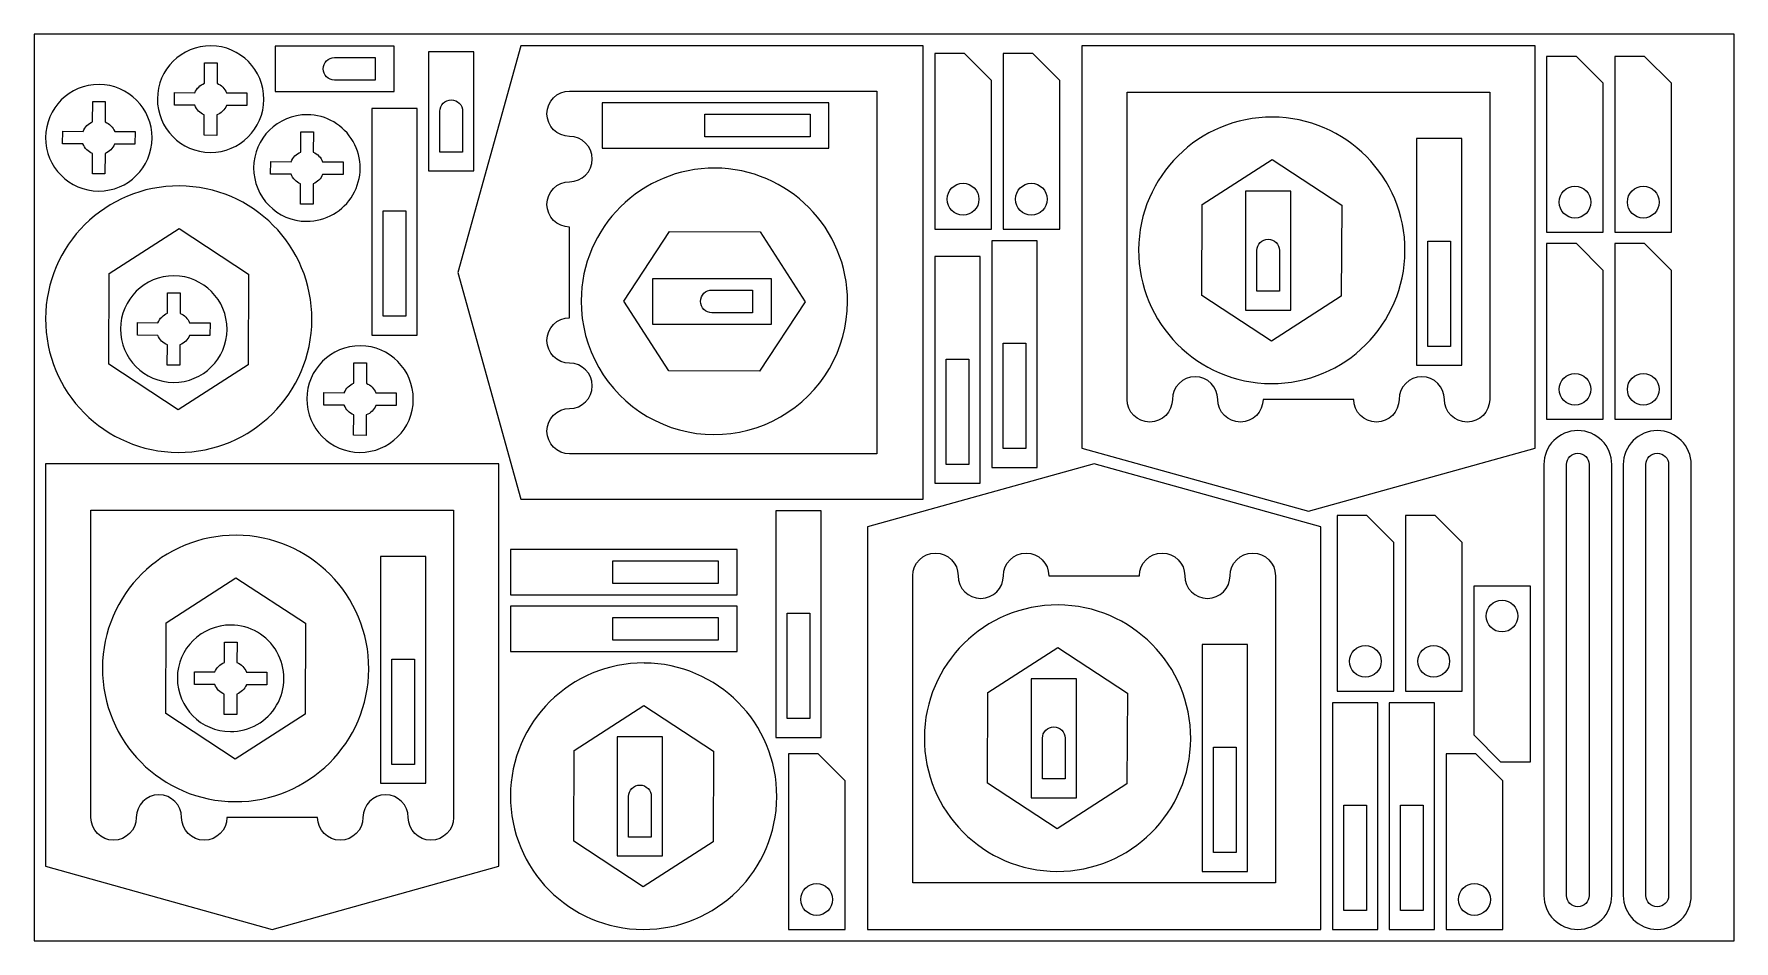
# Model space of a CAD drawing. Header units: metres. Extents: x 0 to 1500, y 0 to 800.
import ezdxf

# ---------------------------------------------------------------- set-up
doc = ezdxf.new("R2010")
doc.units = ezdxf.units.M

msp = doc.modelspace()

# ---------------------------------------------------------------- linework, layer by layer
for points in [[(0, 0), (1500, 0), (1500, 800), (0, 800)], [(317.7, 749.3), (317.7, 789.3), (212.7, 789.3), (212.7, 749.3)], [(348.2, 679.3), (388.2, 679.3), (388.2, 784.3), (348.2, 784.3)], [(429.7, 389.7), (784.7, 389.7), (784.7, 789.7), (429.7, 789.7), (373.9, 589.7)], [(794.8, 627.8), (844.8, 627.8), (844.8, 759.1), (821, 782.8), (794.8, 782.8)], [(855, 627.8), (905, 627.8), (905, 759.1), (881.2, 782.8), (855, 782.8)], [(1324.5, 434.7), (1324.5, 789.7), (924.5, 789.7), (924.5, 434.7), (1124.5, 379)], [(1334.7, 625.3), (1384.7, 625.3), (1384.7, 756.5), (1360.9, 780.3), (1334.7, 780.3)], [(1394.9, 625.3), (1444.9, 625.3), (1444.9, 756.5), (1421.1, 780.3), (1394.9, 780.3)], [(701.4, 699.3), (701.4, 739.3), (501.4, 739.3), (501.4, 699.3)], [(298, 534.4), (338, 534.4), (338, 734.4), (298, 734.4)], [(684.8, 729.3), (684.8, 709.3), (591.8, 709.3), (591.8, 729.3)], [(1219.9, 507.8), (1259.9, 507.8), (1259.9, 707.8), (1219.9, 707.8)], [(1092.5, 689.2), (1153.9, 648.9), (1153.5, 568.9), (1091.8, 529.2), (1030.5, 569.5), (1030.8, 649.5)], [(1069, 556.5), (1109, 556.5), (1109, 661.5), (1069, 661.5)], [(328, 551), (308, 551), (308, 644), (328, 644)], [(128, 628.5), (189.4, 588.2), (189, 508.2), (127.3, 468.5), (66, 508.8), (66.3, 588.8)], [(680.3, 563.8), (640, 502.5), (560, 502.8), (520.3, 564.5), (560.6, 625.9), (640.6, 625.5)], [(845, 417.7), (885, 417.7), (885, 617.7), (845, 617.7)], [(1249.9, 524.4), (1229.9, 524.4), (1229.9, 617.4), (1249.9, 617.4)], [(1334.7, 460.2), (1384.7, 460.2), (1384.7, 591.4), (1360.9, 615.2), (1334.7, 615.2)], [(1394.9, 460.2), (1444.9, 460.2), (1444.9, 591.4), (1421.1, 615.2), (1394.9, 615.2)], [(794.8, 403.7), (834.8, 403.7), (834.8, 603.7), (794.8, 603.7)], [(650.7, 544.2), (650.7, 584.2), (545.7, 584.2), (545.7, 544.2)], [(875, 434.3), (855, 434.3), (855, 527.3), (875, 527.3)], [(824.8, 420.3), (804.8, 420.3), (804.8, 513.3), (824.8, 513.3)], [(410.2, 66), (410.2, 421), (10.2, 421), (10.2, 66), (210.2, 10.2)], [(735.4, 365.2), (735.4, 10.2), (1135.4, 10.2), (1135.4, 365.2), (935.4, 421)], [(654.7, 179.5), (694.7, 179.5), (694.7, 379.5), (654.7, 379.5)], [(1149.8, 220.3), (1199.8, 220.3), (1199.8, 351.5), (1176.1, 375.3), (1149.8, 375.3)], [(1210.1, 220.3), (1260.1, 220.3), (1260.1, 351.5), (1236.3, 375.3), (1210.1, 375.3)], [(620.4, 305.3), (620.4, 345.3), (420.4, 345.3), (420.4, 305.3)], [(305.6, 139.1), (345.6, 139.1), (345.6, 339.1), (305.6, 339.1)], [(603.8, 335.3), (603.8, 315.3), (510.8, 315.3), (510.8, 335.3)], [(178.2, 320.4), (239.6, 280.2), (239.2, 200.2), (177.5, 160.4), (116.2, 200.7), (116.5, 280.7)], [(1320.3, 313), (1270.3, 313), (1270.3, 181.8), (1294.1, 158), (1320.3, 158)], [(620.4, 255.3), (620.4, 295.3), (420.4, 295.3), (420.4, 255.3)], [(603.8, 285.3), (603.8, 265.3), (510.8, 265.3), (510.8, 285.3)], [(684.7, 196.1), (664.7, 196.1), (664.7, 289.1), (684.7, 289.1)], [(903.4, 258.9), (964.8, 218.7), (964.4, 138.7), (902.7, 98.9), (841.4, 139.2), (841.7, 219.2)], [(1030.8, 61.4), (1070.8, 61.4), (1070.8, 261.4), (1030.8, 261.4)], [(335.6, 155.7), (315.6, 155.7), (315.6, 248.7), (335.6, 248.7)], [(879.8, 126.3), (919.8, 126.3), (919.8, 231.3), (879.8, 231.3)], [(1145.6, 10.2), (1185.6, 10.2), (1185.6, 210.2), (1145.6, 210.2)], [(1195.8, 10.2), (1235.8, 10.2), (1235.8, 210.2), (1195.8, 210.2)], [(538.2, 207.7), (599.6, 167.4), (599.2, 87.4), (537.5, 47.7), (476.2, 88), (476.5, 168)], [(514.7, 75), (554.7, 75), (554.7, 180), (514.7, 180)], [(665.6, 10.2), (715.6, 10.2), (715.6, 141.4), (691.8, 165.2), (665.6, 165.2)], [(1060.8, 78), (1040.8, 78), (1040.8, 171), (1060.8, 171)], [(1246, 10.2), (1296, 10.2), (1296, 141.4), (1272.2, 165.2), (1246, 165.2)], [(1175.6, 26.8), (1155.6, 26.8), (1155.6, 119.8), (1175.6, 119.8)], [(1225.8, 26.8), (1205.8, 26.8), (1205.8, 119.8), (1225.8, 119.8)]]:
    msp.add_lwpolyline(points, close=True)
for points in [[(156.1, 789.6, 1), (155.6, 695.6, 1)], [(150.2, 728.7, -0.206074), (141.9, 737.1), (123.9, 737.2), (123.9, 748.3), (141.9, 748.2, -0.206074), (150.4, 756.5), (150.4, 774.5), (161.5, 774.5), (161.5, 756.5, -0.206074), (169.8, 748.1), (187.8, 748), (187.8, 736.9), (169.8, 737, -0.206074), (161.3, 728.6), (161.3, 710.6), (150.2, 710.7)], [(301.1, 779.3), (301.1, 759.3), (265.2, 759.3, -1), (265.2, 779.3)], [(57.4, 755.5, 1), (57, 661.5, 1)], [(51.6, 694.6, -0.206074), (43.2, 703.1), (25.2, 703.1), (25.3, 714.2), (43.3, 714.1, -0.206074), (51.7, 722.5), (51.8, 740.5), (62.9, 740.4), (62.8, 722.4, -0.206074), (71.2, 714), (89.2, 713.9), (89.1, 702.9), (71.1, 702.9, -0.206074), (62.7, 694.6), (62.6, 676.6), (51.5, 676.6)], [(378.2, 695.9), (358.2, 695.9), (358.2, 731.8, -1), (378.2, 731.8)], [(743.6, 429.7), (472.6, 429.7, -1), (472.6, 469.7, 1), (472.6, 509.7, -1), (472.6, 549.7), (472.6, 629.7, -1), (472.6, 669.7, 1), (472.6, 709.7, -1), (472.6, 749.7), (743.6, 749.7)], [(1284.5, 748.7), (1284.5, 477.7, -1), (1244.5, 477.7, 1), (1204.5, 477.7, -1), (1164.5, 477.7), (1084.5, 477.7, -1), (1044.5, 477.7, 1), (1004.5, 477.7, -1), (964.5, 477.7), (964.5, 748.7)], [(241, 728.8, 1), (240.6, 634.8, 1)], [(1092.7, 726.7, 1), (1091.7, 491.7, 1)], [(235.2, 667.9, -0.206074), (226.8, 676.3), (208.8, 676.4), (208.9, 687.5), (226.9, 687.4, -0.206074), (235.3, 695.7), (235.4, 713.7), (246.5, 713.7), (246.4, 695.7, -0.206074), (254.7, 687.3), (272.7, 687.2), (272.7, 676.1), (254.7, 676.2, -0.206074), (246.3, 667.8), (246.2, 649.8), (235.1, 649.9)], [(717.8, 563.7, 1), (482.8, 564.7, 1)], [(128.2, 666, 1), (127.2, 431, 1)], [(819.8, 640.3, -1), (819.8, 668.3, -1)], [(880, 640.3, -1), (880, 668.3, -1)], [(1359.7, 637.7, -1), (1359.7, 665.7, -1)], [(1419.9, 637.7, -1), (1419.9, 665.7, -1)], [(1099, 573.1), (1079, 573.1), (1079, 609, -1), (1099, 609)], [(123.5, 586.7, 1), (123.1, 492.7, 1)], [(117.7, 525.8, -0.206074), (109.3, 534.2), (91.3, 534.3), (91.4, 545.4), (109.4, 545.3, -0.206074), (117.8, 553.7), (117.9, 571.7), (129, 571.6), (128.9, 553.6, -0.206074), (137.3, 545.2), (155.3, 545.1), (155.2, 534), (137.2, 534.1, -0.206074), (128.8, 525.8), (128.7, 507.8), (117.6, 507.8)], [(634.1, 574.2), (634.1, 554.2), (598.2, 554.2, -1), (598.2, 574.2)], [(287.9, 525, 1), (287.5, 431, 1)], [(282.1, 464.1, -0.206074), (273.8, 472.5), (255.8, 472.6), (255.8, 483.7), (273.8, 483.6, -0.206074), (282.2, 492), (282.3, 510), (293.4, 509.9), (293.3, 491.9, -0.206074), (301.7, 483.5), (319.7, 483.4), (319.6, 472.3), (301.6, 472.4, -0.206074), (293.2, 464), (293.1, 446), (282, 446.1)], [(1359.7, 472.6, -1), (1359.7, 500.6, -1)], [(1419.9, 472.6, -1), (1419.9, 500.6, -1)], [(1332.2, 40.2, 1), (1392.2, 40.2), (1392.2, 420.2, 1), (1332.2, 420.2)], [(1402.3, 40.2, 1), (1462.3, 40.2), (1462.3, 420.2, 1), (1402.3, 420.2)], [(1372.2, 40.2, -1), (1352.2, 40.2), (1352.2, 420.2, -1), (1372.2, 420.2)], [(1442.3, 40.2, -1), (1422.3, 40.2), (1422.3, 420.2, -1), (1442.3, 420.2)], [(370.2, 379.9), (370.2, 108.9, -1), (330.2, 108.9, 1), (290.2, 108.9, -1), (250.2, 108.9), (170.2, 108.9, -1), (130.2, 108.9, 1), (90.2, 108.9, -1), (50.2, 108.9), (50.2, 379.9)], [(178.4, 357.9, 1), (177.4, 122.9, 1)], [(775.4, 51.2), (775.4, 322.2, -1), (815.4, 322.2, 1), (855.4, 322.2, -1), (895.4, 322.2), (975.4, 322.2, -1), (1015.4, 322.2, 1), (1055.4, 322.2, -1), (1095.4, 322.2), (1095.4, 51.2)], [(1295.3, 300.6, -1), (1295.3, 272.6, -1)], [(903.6, 296.4, 1), (902.6, 61.4, 1)], [(173.7, 278.7, 1), (173.3, 184.7, 1)], [(167.9, 217.7, -0.206074), (159.5, 226.2), (141.5, 226.2), (141.6, 237.3), (159.6, 237.3, -0.206074), (168, 245.6), (168.1, 263.6), (179.2, 263.6), (179.1, 245.6, -0.206074), (187.5, 237.1), (205.5, 237.1), (205.4, 226), (187.4, 226, -0.206074), (179, 217.7), (178.9, 199.7), (167.8, 199.7)], [(1174.8, 232.7, -1), (1174.8, 260.7, -1)], [(1235.1, 232.7, -1), (1235.1, 260.7, -1)], [(538.4, 245.2, 1), (537.4, 10.2, 1)], [(909.8, 142.9), (889.8, 142.9), (889.8, 178.8, -1), (909.8, 178.8)], [(544.7, 91.6), (524.7, 91.6), (524.7, 127.5, -1), (544.7, 127.5)], [(690.6, 22.6, -1), (690.6, 50.6, -1)], [(1271, 22.6, -1), (1271, 50.6, -1)]]:
    msp.add_lwpolyline(points, format="xyb", close=True)

doc.saveas('drawing.dxf')
